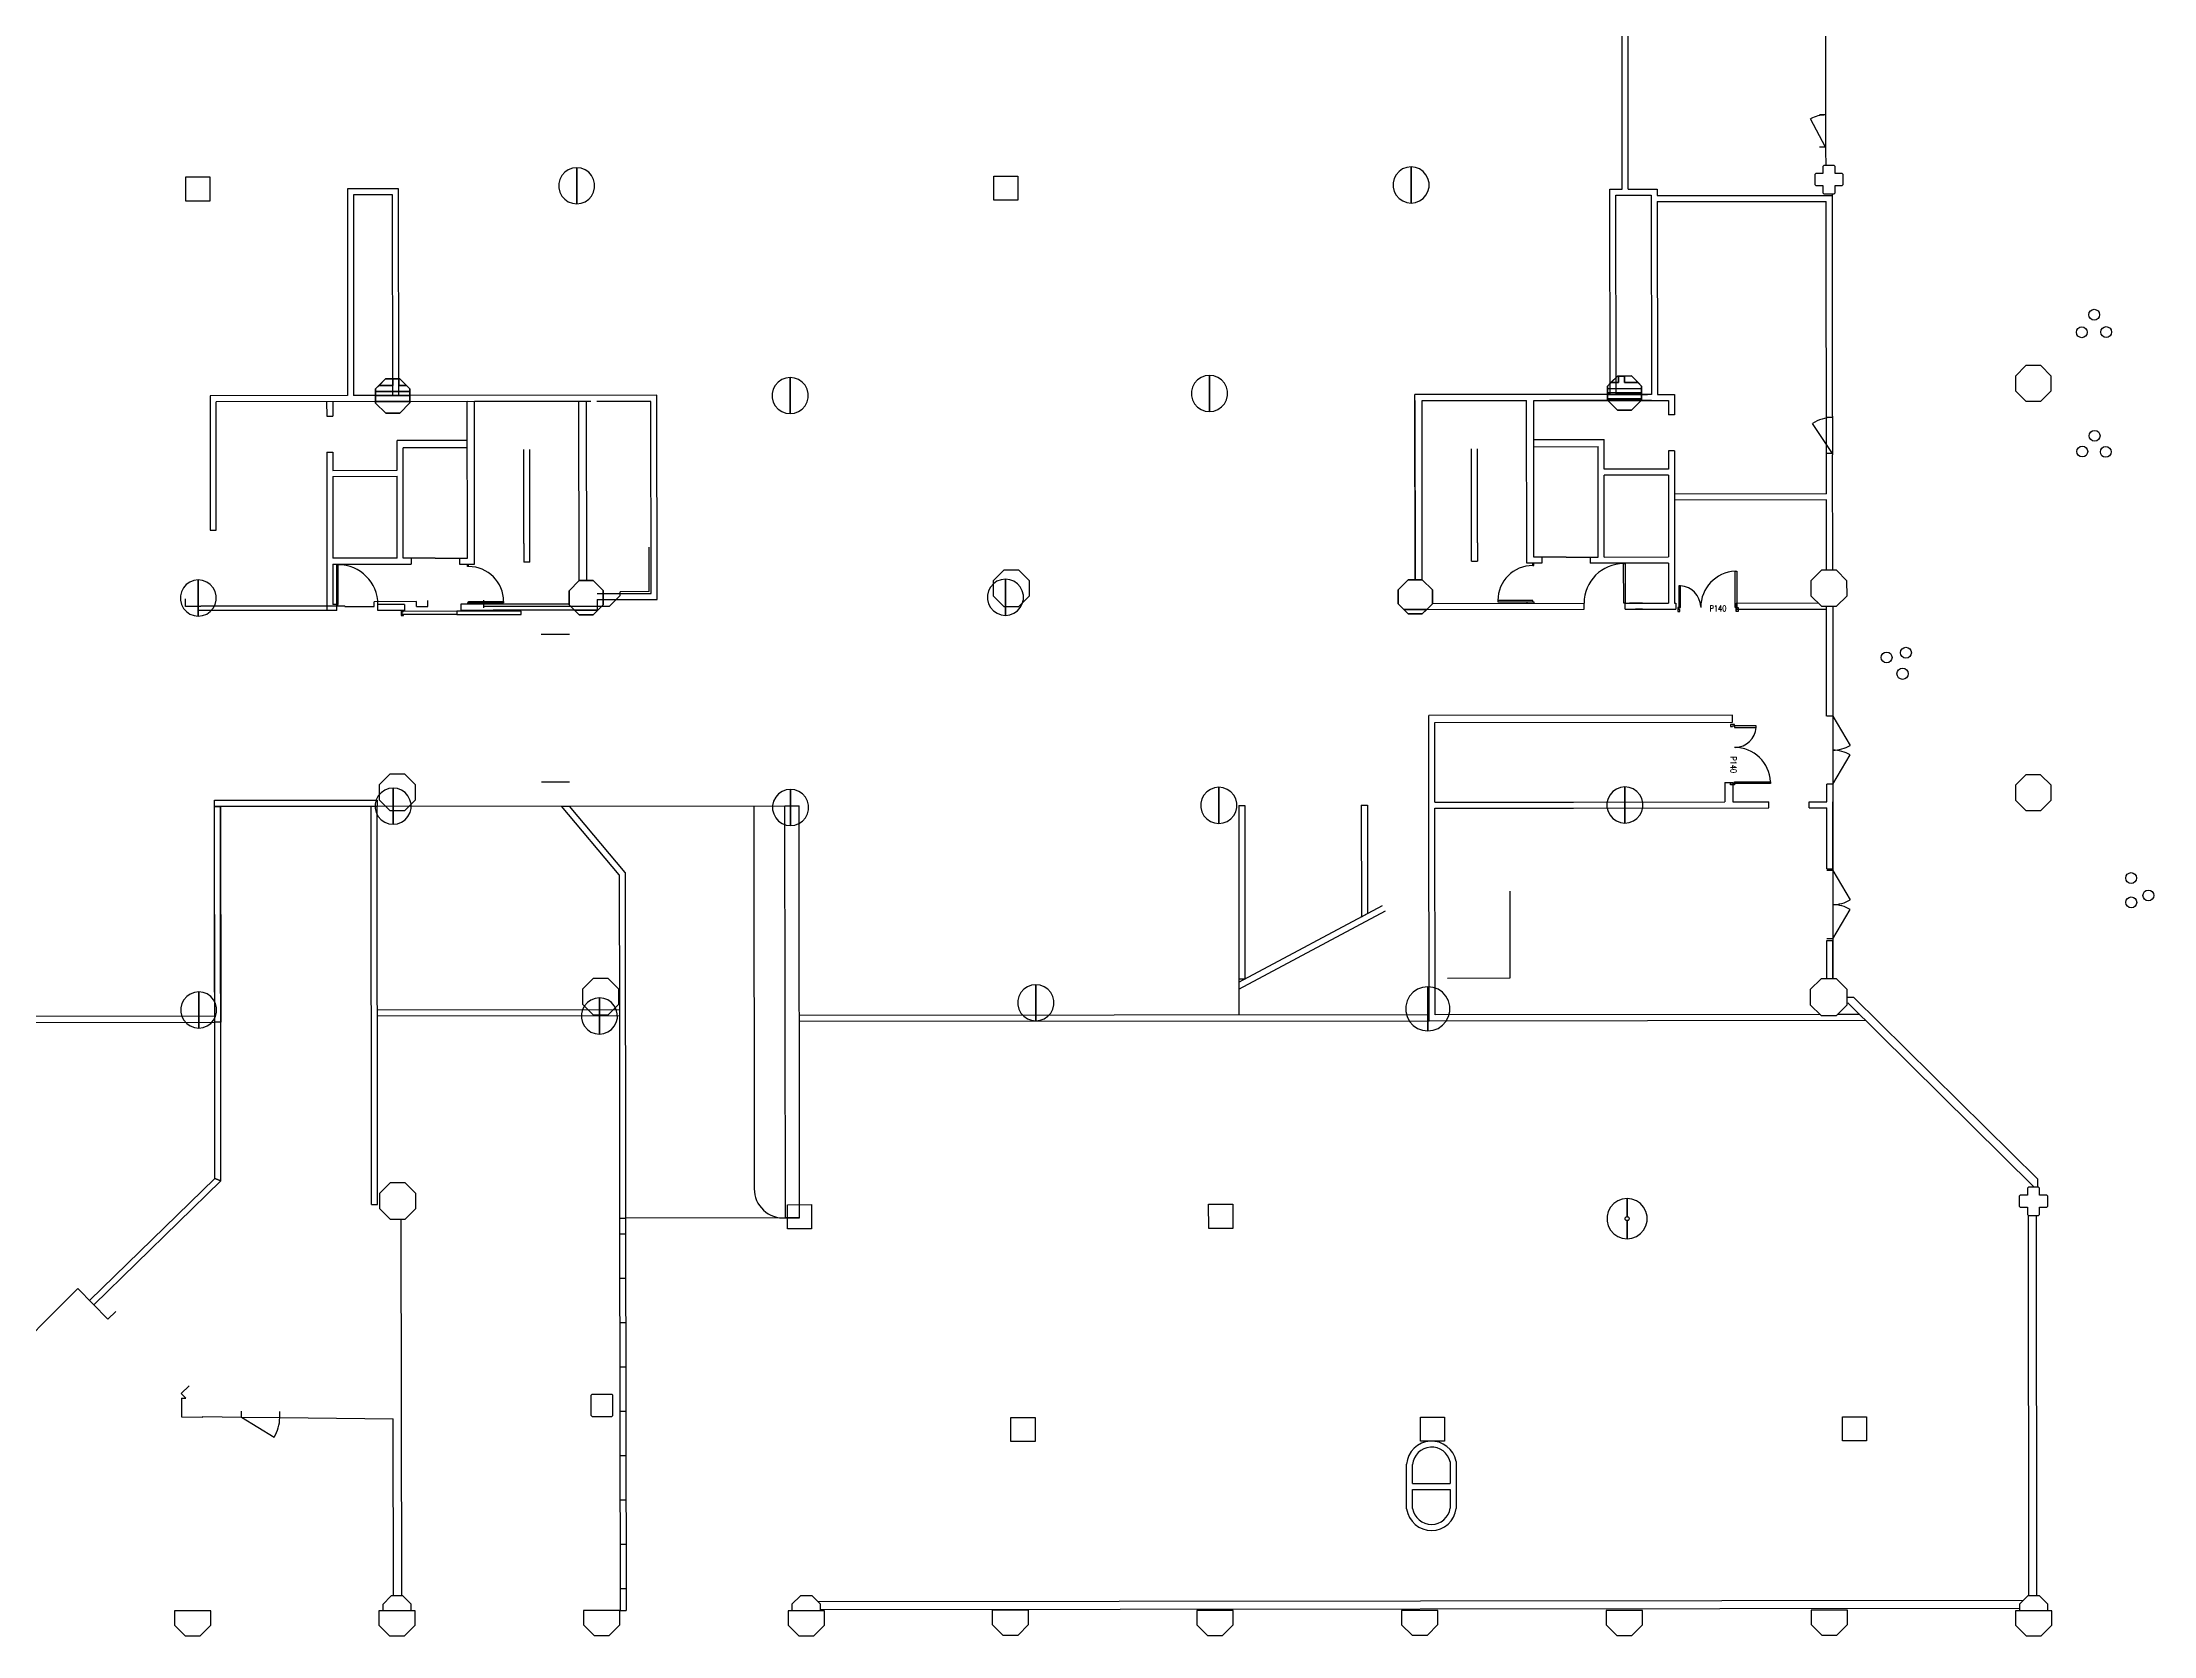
# Model space of a CAD drawing. Header units: metres. Extents: x -170671 to 7046476, y -35663801 to 566855.
# Drawn here: x 11136 to 16393, y 8255 to 12224 of the extents above; entities that cross this region are included whole.
import ezdxf
from ezdxf.enums import TextEntityAlignment as Align

# ---------------------------------------------------------------- set-up
doc = ezdxf.new("R2010")
doc.units = ezdxf.units.M
doc.header["$LTSCALE"] = 100
for name, color, linetype in [('0-mur', 250, 'Continuous'), ('0-porte', 6, 'Continuous'), ('1-porte', 6, 'Continuous')]:
    doc.layers.add(name, color=color, linetype=linetype)
doc.styles.add('ATT', font='ROMANS', dxfattribs={"width": 0.8, "height": 15})

# ---------------------------------------------------------------- blocks, each defined once
blk = doc.blocks.new('P140c10d')
for p, q in [((-143, 63.9), (-147, 63.9)), ((-147, 63.9), (-147, 10)), ((-143, 10), (-143, 63.9)), ((-7, 99.9), (-3, 99.9)), ((-7, 10), (-7, 99.9)), ((-3, 99.9), (-3, 10)), ((-150, 10), (-150, 0)), ((-147, 10), (-150, 10)), ((-150, 0), (-145, 0)), ((-147, 10), (-143, 10)), ((-147, 5), (-147, 10)), ((-145, 5), (-147, 5)), ((-145, 0), (-145, 5)), ((-3, 10), (-7, 10)), ((-5, 0), (-5, 5)), ((-5, 5), (-3, 5)), ((0, 0), (-5, 0)), ((-3, 10), (0, 10)), ((-3, 5), (-3, 10)), ((0, 10), (0, 0))]:
    blk.add_line(p, q)
for centre, radius, start, end in [((-147, 10), 54.1, 2.0041, 85.7561), ((-3, 10), 90, 92.7294, 180)]:
    blk.add_arc(centre, radius, start, end)
at = {"style": 'ATT', "width": 0.8, "flags": 8}
blk.add_attdef('REF1', text='', height=15, dxfattribs=at).set_placement((-50, 0), align=Align.CENTER)

msp = doc.modelspace()

# ---------------------------------------------------------------- linework, layer by layer
at = {"layer": '0-mur', "color": 0}
for p, q in [((15575.45, 12303.731), (15575.698, 12049.891)), ((15575.784, 11955.453), (15575.828, 11917.171)), ((12023.356, 11858.889), (11896.057, 11858.763)), ((11896.057, 11858.763), (11896.551, 11343.763)), ((12008.363, 11843.895), (11911.066, 11843.786)), ((11911.066, 11843.786), (11911.55, 11343.771)), ((12008.847, 11343.88), (12008.363, 11843.895)), ((12023.851, 11343.888), (12023.356, 11858.889)), ((15084.377, 11858.124), (15156.566, 11858.199)), ((15156.566, 11858.199), (15156.587, 11841.921)), ((15156.587, 11841.921), (15592.053, 11842.337)), ((15156.598, 11826.936), (15577.066, 11827.345)), ((15156.598, 11826.936), (15157.06, 11346.883)), ((15577.773, 11099.078), (15577.066, 11827.345)), ((15593.136, 11292.849), (15592.605, 11846.182)), ((11896.551, 11343.763), (11554.101, 11343.448)), ((12258.423, 11329.135), (11569.11, 11328.47)), ((11844.464, 11328.732), (11844.504, 11292.939)), ((12194.462, 11329.06), (11859.463, 11328.739)), ((11859.463, 11328.739), (11859.492, 11292.994)), ((12008.847, 11343.88), (11911.55, 11343.771)), ((12666.42, 11344.531), (12023.851, 11343.888)), ((12194.836, 10939.064), (12194.462, 11329.06)), ((12258.423, 11329.135), (12212.466, 11329.07)), ((12212.851, 10924.089), (12212.466, 11329.07)), ((12472.471, 11329.305), (12258.423, 11329.135)), ((12501.972, 11329.37), (12273.428, 11329.144)), ((12472.89, 10883.102), (12472.471, 11329.305)), ((12490.459, 11329.361), (12490.894, 10883.112)), ((12651.442, 11329.49), (12516.97, 11329.377)), ((15039.182, 11346.797), (14553.252, 11346.313)), ((14553.692, 10885.078), (14553.252, 11346.313)), ((14553.263, 11331.328), (14553.698, 10885.078)), ((14571.267, 11331.338), (14785.299, 11331.553)), ((14571.696, 10885.087), (14571.267, 11331.338)), ((14785.299, 11331.553), (14831.266, 11331.571)), ((14831.657, 10926.59), (14831.266, 11331.571)), ((14849.26, 11331.628), (15184.26, 11331.95)), ((14849.634, 10941.632), (14849.26, 11331.628)), ((15039.193, 11331.812), (14888.256, 11331.648)), ((15034.854, 11346.78), (15132.15, 11346.889)), ((15142.073, 11331.891), (15039.193, 11331.812)), ((15142.062, 11346.876), (15054.18, 11346.805)), ((15157.06, 11346.883), (15199.247, 11346.929)), ((15184.26, 11331.95), (15184.299, 11296.157)), ((15199.247, 11346.929), (15199.303, 11296.166)), ((11844.504, 11292.939), (11859.492, 11292.994)), ((15199.303, 11296.166), (15184.299, 11296.157)), ((11844.579, 11202.98), (11859.583, 11202.989)), ((11844.579, 11202.98), (11844.967, 10808.704)), ((11859.583, 11202.989), (11859.629, 11157.687)), ((12194.56, 11232.035), (12019.557, 11231.895)), ((12019.625, 11157.868), (12019.557, 11231.895)), ((12194.576, 11214.064), (12034.581, 11213.883)), ((12034.846, 10938.884), (12034.581, 11213.883)), ((12335.307, 10975.18), (12335.076, 11209.206)), ((12350.354, 10929.189), (12350.08, 11209.215)), ((14694.151, 10931.448), (14693.877, 11211.473)), ((14709.107, 10977.455), (14708.876, 11211.481)), ((14849.359, 11234.603), (15024.353, 11234.792)), ((14849.369, 11216.63), (15009.374, 11216.763)), ((15009.639, 10941.765), (15009.374, 11216.763)), ((15024.431, 11160.717), (15024.353, 11234.792)), ((15199.379, 11206.206), (15184.39, 11206.151)), ((15184.39, 11206.151), (15184.426, 11160.897)), ((15199.379, 11206.206), (15199.75, 10826.973)), ((15593.507, 10909.226), (15593.232, 11196.023)), ((11859.629, 11157.687), (12019.625, 11157.868)), ((15184.426, 11160.897), (15024.431, 11160.717)), ((15184.437, 11145.912), (15024.442, 11145.731)), ((15024.638, 10941.772), (15024.442, 11145.731)), ((15184.437, 11145.912), (15184.6, 10983.921)), ((11859.64, 11142.702), (12019.646, 11142.835)), ((11859.64, 11142.702), (11859.803, 10980.711)), ((12019.842, 10938.876), (12019.646, 11142.835)), ((15577.773, 11099.078), (15199.492, 11098.728)), ((15577.784, 11084.093), (15199.503, 11083.743)), ((15577.948, 10909.215), (15577.784, 11084.093)), ((11859.803, 10980.711), (11859.837, 10938.743)), ((12019.842, 10938.876), (11859.837, 10938.743)), ((12114.838, 10938.974), (12034.846, 10938.884)), ((12054.838, 10938.943), (12054.859, 10923.91)), ((12114.838, 10938.974), (12194.836, 10939.064)), ((12174.834, 10939.053), (12174.854, 10924.02)), ((12335.307, 10975.18), (12335.349, 10929.18)), ((12647.626, 10855.654), (12647.527, 10966.272)), ((14709.107, 10977.455), (14709.155, 10931.456)), ((14929.642, 10941.675), (14849.634, 10941.632)), ((14869.636, 10941.643), (14869.657, 10926.61)), ((14929.642, 10941.675), (15009.639, 10941.765)), ((14989.638, 10941.754), (14989.649, 10926.769)), ((15024.638, 10941.772), (15184.633, 10941.953)), ((15184.6, 10983.921), (15184.633, 10941.953)), ((11859.857, 10923.71), (12054.859, 10923.91)), ((11859.857, 10923.71), (11859.951, 10823.746)), ((12174.854, 10924.02), (12212.851, 10924.089)), ((12350.354, 10929.189), (12335.349, 10929.18)), ((14694.151, 10931.448), (14709.155, 10931.456)), ((14869.657, 10926.61), (14831.657, 10926.59)), ((15184.654, 10926.92), (14989.649, 10926.769)), ((15184.654, 10926.92), (15184.748, 10826.956)), ((11493.396, 10818.966), (11493.375, 10837.683)), ((11963.028, 10818.785), (11963.009, 10830.632)), ((12068.274, 10818.888), (12068.255, 10830.735)), ((12095.996, 10818.947), (12095.985, 10833.932)), ((12236.062, 10815.048), (12236.048, 10834.066)), ((12575.139, 10846.159), (12548.276, 10819.384)), ((12647.626, 10855.654), (12575.133, 10855.568)), ((12575.139, 10846.159), (12575.133, 10855.568)), ((11530.976, 10819.001), (11493.396, 10818.966)), ((11869.963, 10808.766), (11525.008, 10808.399)), ((11530.973, 10820.046), (11889.354, 10820.406)), ((11530.973, 10820.046), (11530.976, 10819.001)), ((11869.952, 10823.751), (11859.951, 10823.746)), ((11869.963, 10808.766), (11869.952, 10823.751)), ((11889.356, 10818.713), (11889.354, 10820.406)), ((11889.356, 10818.713), (11963.028, 10818.785)), ((12038.086, 10823.914), (11972.18, 10823.849)), ((11972.191, 10808.864), (11972.18, 10823.849)), ((12038.097, 10808.929), (11972.191, 10808.864)), ((12168.757, 10806.688), (12035.773, 10806.573)), ((12168.77, 10798.674), (12035.78, 10798.558)), ((12038.086, 10823.914), (12038.097, 10808.929)), ((12068.274, 10818.888), (12095.996, 10818.947)), ((12447.954, 10824.297), (12178.089, 10824.036)), ((12178.089, 10824.036), (12178.1, 10809.051)), ((12262.852, 10809.145), (12178.1, 10809.051)), ((12236.059, 10819.081), (12548.276, 10819.384)), ((14583, 10811.362), (14974.33, 10811.728)), ((14596.755, 10826.357), (14974.319, 10826.713)), ((14974.33, 10811.728), (14974.319, 10826.713)), ((15076.472, 10826.846), (15184.748, 10826.956)), ((15076.493, 10811.813), (15076.472, 10826.846)), ((15076.493, 10811.813), (15199.767, 10811.931)), ((15087.271, 10826.851), (15184.748, 10826.956)), ((15087.287, 10811.873), (15202.753, 10811.998)), ((15120.27, 10826.878), (15087.289, 10826.815)), ((15120.281, 10811.893), (15102.305, 10811.838)), ((15199.75, 10826.973), (15202.736, 10826.976)), ((15202.736, 10826.976), (15202.753, 10811.998)), ((15352.75, 10827.138), (15557.128, 10827.359)), ((15352.767, 10812.163), (15352.75, 10827.141)), ((15352.767, 10812.16), (15578.024, 10812.404)), ((15578.288, 10545.819), (15578.032, 10819.208)), ((15593.289, 10819.208), (15593.413, 10545.824)), ((15344.169, 10548.13), (14588.002, 10547.324)), ((14588.235, 10331.316), (14588.002, 10547.324)), ((14603.02, 10529.524), (15344.177, 10530.332)), ((14603.234, 10331.331), (14603.02, 10529.524)), ((15344.177, 10530.325), (15344.169, 10548.13)), ((15593.431, 10545.828), (15578.426, 10545.819)), ((12378.89, 10381.697), (12448.887, 10381.783)), ((15324.433, 10380.299), (15344.41, 10380.308)), ((15324.433, 10380.299), (15324.479, 10332.03)), ((15344.41, 10380.325), (15344.455, 10332.052)), ((15593.555, 10375.862), (15578.455, 10375.846)), ((15578.502, 10332.27), (15578.455, 10375.855)), ((15578.502, 10332.27), (15578.455, 10375.846)), ((15593.483, 10375.848), (15593.577, 10161.114)), ((11565.463, 10320.946), (11955.464, 10321.296)), ((11566.355, 9394.544), (11565.463, 10320.946)), ((11581.358, 9388.228), (11580.461, 10320.953)), ((11955.464, 10321.296), (11970.468, 10321.305)), ((11956.417, 9329.379), (11955.464, 10321.296)), ((11970.468, 10321.305), (12985.319, 10322.294)), ((11971.415, 9329.387), (11970.468, 10321.305)), ((12429.377, 10321.771), (12448.941, 10321.794)), ((12572.898, 10150.763), (12429.377, 10321.771)), ((12587.887, 10156.246), (12448.941, 10321.794)), ((12985.319, 10322.294), (13020.319, 10322.312)), ((12986.307, 9295.978), (12985.319, 10322.294)), ((13021.308, 9295.996), (13020.319, 10322.312)), ((14114.943, 10323.397), (14129.942, 10323.404)), ((14114.943, 10323.397), (14115.366, 9890.888)), ((14129.942, 10323.404), (14130.365, 9890.895)), ((14419.949, 10323.654), (14434.938, 10323.709)), ((14419.949, 10323.654), (14420.214, 10045.668)), ((14434.938, 10323.709), (14435.199, 10053.689)), ((14588.758, 9786.347), (14588.235, 10331.316)), ((14603.234, 10331.332), (14848.14, 10331.58)), ((14603.25, 10316.339), (14848.157, 10316.596)), ((14603.736, 9801.387), (14603.25, 10316.339)), ((14848.14, 10331.58), (14948.136, 10331.688)), ((14848.157, 10316.596), (14948.151, 10316.696)), ((14948.14, 10331.681), (15324.479, 10332.053)), ((14948.151, 10316.696), (15434.382, 10317.159)), ((15344.455, 10332.072), (15434.365, 10332.163)), ((15434.382, 10317.148), (15434.365, 10332.163)), ((15534.365, 10332.233), (15578.502, 10332.27)), ((15534.376, 10317.248), (15534.365, 10332.233)), ((15534.376, 10317.254), (15578.518, 10317.292)), ((15578.845, 10165.541), (15578.518, 10317.292)), ((15593.843, 10165.549), (15593.505, 10332.284)), ((15578.845, 10165.541), (15593.843, 10165.549)), ((14790.815, 9893.565), (14790.6, 10109.868)), ((14115.37, 9882.922), (14472.954, 10073.826)), ((14115.39, 9865.897), (14480.02, 10060.598)), ((14420.214, 10045.668), (14435.199, 10053.689)), ((15578.91, 9986.801), (15593.908, 9986.808)), ((15578.956, 9891.657), (15578.91, 9986.801)), ((15593.657, 9991.09), (15593.7, 9891.664)), ((15593.961, 9891.666), (15593.908, 9986.808)), ((14130.365, 9890.895), (14115.366, 9890.888)), ((14115.366, 9890.888), (14115.451, 9800.881)), ((14634.533, 9893.428), (14790.815, 9893.565)), ((15629.509, 9845.736), (15645.408, 9845.724)), ((15631.341, 9831.512), (16095.163, 9372.931)), ((15645.408, 9845.724), (16103.679, 9392.656)), ((11565.971, 9798.43), (10995.09, 9797.912)), ((10995.11, 9782.879), (11565.982, 9783.445)), ((11565.982, 9783.445), (11565.971, 9798.43)), ((12573.216, 9813.884), (11970.959, 9813.275)), ((12573.227, 9798.899), (11970.97, 9798.289)), ((14588.737, 9801.38), (13020.824, 9799.845)), ((14588.758, 9786.347), (13020.835, 9784.86)), ((15675.964, 9787.394), (14588.758, 9786.347)), ((15562.017, 9802.284), (14603.736, 9801.387)), ((15660.801, 9802.391), (15605.193, 9802.341)), ((11254.167, 9090.565), (11566.355, 9394.544)), ((11581.358, 9388.228), (11265.269, 9079.288)), ((11566.355, 9394.544), (11581.358, 9388.228)), ((11581.358, 9388.228), (11566.355, 9394.544)), ((16103.706, 9372.944), (16103.679, 9392.656)), ((11956.417, 9329.379), (11971.415, 9329.387)), ((12031.202, 8354.596), (12030.302, 9292.598)), ((12573.722, 9295.55), (12588.717, 9295.607)), ((12573.753, 9256.718), (12588.757, 9256.727)), ((12986.307, 9295.978), (12588.717, 9295.607)), ((13021.308, 9295.996), (12986.307, 9295.978)), ((12986.307, 9295.978), (13021.308, 9295.996)), ((16079.787, 9301.944), (16080.7, 8354.583)), ((16099.788, 9301.955), (16100.692, 8354.642)), ((12573.861, 9146.301), (12588.86, 9146.309)), ((10772.52, 8667.105), (11224.965, 9120.235)), ((11224.965, 9120.235), (11299.9, 9044.129)), ((11319.409, 9063.31), (11299.9, 9044.129)), ((12573.97, 9035.884), (12588.968, 9035.891)), ((12574.078, 8925.467), (12589.077, 8925.474)), ((11482.421, 8858.751), (11501.927, 8877.982)), ((11482.421, 8858.751), (11493.587, 8847.437)), ((11483.319, 8847.428), (11483.226, 8800.705)), ((11483.319, 8847.428), (11493.587, 8847.437)), ((12502.503, 8854.461), (12504.99, 8856.999)), ((12502.542, 8803.582), (12502.503, 8854.461)), ((12504.99, 8856.999), (12554.586, 8857.044)), ((12554.586, 8857.044), (12557.087, 8854.556)), ((12557.136, 8803.629), (12557.087, 8854.556)), ((11483.226, 8800.705), (11535.999, 8799.741)), ((11535.999, 8799.741), (11536.022, 8801.09)), ((11536.022, 8801.09), (11632.623, 8799.915)), ((11727.742, 8798.742), (12010.339, 8795.272)), ((12010.771, 8354.549), (12010.339, 8795.272)), ((12505.043, 8801.094), (12502.542, 8803.582)), ((12505.043, 8801.094), (12554.639, 8801.138)), ((12557.136, 8803.629), (12554.639, 8801.138)), ((12574.181, 8815.049), (12589.186, 8815.057)), ((12574.28, 8704.679), (12589.285, 8704.688)), ((14532.738, 8571.188), (14532.638, 8682.653)), ((14547.683, 8634.421), (14547.635, 8682.013)), ((14641.237, 8688.156), (14641.288, 8634.54)), ((14656.235, 8689.756), (14656.344, 8572.418)), ((14547.683, 8634.421), (14641.288, 8634.54)), ((12574.389, 8594.262), (12589.393, 8594.271)), ((14547.694, 8619.436), (14641.308, 8619.507)), ((14547.731, 8572.34), (14547.694, 8619.436)), ((14641.308, 8619.507), (14641.349, 8573.358)), ((12574.498, 8483.845), (12589.496, 8483.853)), ((12574.606, 8373.428), (12589.605, 8373.435)), ((12574.372, 8318.311), (12589.655, 8318.326)), ((16067.351, 8343.105), (13067.456, 8340.191)), ((16058.038, 8323.071), (13073.897, 8320.216))]:
    msp.add_line(p, q, dxfattribs=at)
for points in [[(15069.372, 11858.116), (15067.361, 13944.649)], [(15084.377, 11858.124), (15082.348, 13959.642)], [(11554.101, 11343.448), (11554.42, 11008.71), (11569.424, 11008.718), (11569.11, 11328.47)], [(12517.436, 10850.869), (12651.898, 10851.03), (12651.442, 11329.49)], [(12517.452, 10835.885), (12666.913, 10836.053), (12666.42, 11344.531)], [(12448.538, 10749.278), (12378.531, 10749.241)], [(12572.898, 10150.763), (12573.227, 9798.899)], [(12587.887, 10156.246), (12588.717, 9295.607)], [(12573.227, 9798.899), (12573.722, 9295.55)], [(12573.722, 9295.55), (12574.656, 8318.318)], [(12588.717, 9295.607), (12589.655, 8318.326)], [(12055.16, 8317.554), (12055.144, 8333.783), (12034.295, 8354.566), (12004.826, 8354.557), (11984.019, 8333.672), (11984.032, 8317.492)], [(13073.901, 8317.578), (13073.885, 8333.807), (13053.036, 8354.589), (13023.567, 8354.58), (13002.76, 8333.696), (13002.767, 8317.515)], [(16129.174, 8317.608), (16129.151, 8333.835), (16108.308, 8354.619), (16078.839, 8354.61), (16058.023, 8333.773), (16058.04, 8317.545)]]:
    msp.add_lwpolyline(points, dxfattribs=at)
at = {"layer": '0-mur', "color": 0, "extrusion": (0, 0, -1)}
for points in [[(-11494.028, 11828.377), (-11493.969, 11888.365), (-11553.965, 11888.445), (-11554.024, 11828.457), (-11494.028, 11828.377)], [(-11494.028, 11828.377), (-11493.969, 11888.365), (-11553.965, 11888.445), (-11554.024, 11828.457), (-11494.028, 11828.377)], [(-13504.908, 11830.332), (-13504.848, 11890.32), (-13564.854, 11890.352), (-13564.907, 11830.363), (-13504.908, 11830.332)], [(-13504.908, 11830.332), (-13504.848, 11890.32), (-13564.854, 11890.352), (-13564.907, 11830.363), (-13504.908, 11830.332)], [(-12051.328, 11360.479), (-12051.364, 11325.482), (-12026.392, 11300.429), (-11991.392, 11300.411), (-11966.363, 11325.388), (-11966.333, 11360.386), (-11991.315, 11385.391), (-12026.306, 11385.457), (-12051.328, 11360.479)], [(-15117.652, 11367.694), (-15117.688, 11332.698), (-15092.715, 11307.645), (-15057.709, 11307.626), (-15032.686, 11332.604), (-15032.656, 11367.602), (-15057.632, 11392.606), (-15092.629, 11392.673), (-15117.652, 11367.694)], [(-15032.656, 11367.602), (-15041.1, 11376.06), (-15060.148, 11376.079), (-15060.134, 11392.607), (-15075.132, 11392.615), (-15075.146, 11376.086), (-15109.199, 11376.114), (-15117.652, 11367.694), (-15117.663, 11361.124), (-15032.661, 11361.03)], [(-15032.661, 11361.03), (-15117.663, 11361.124), (-15117.675, 11351.118), (-15032.674, 11351.025)], [(-15057.632, 11392.606), (-15060.134, 11392.607), (-15060.148, 11376.079), (-15041.1, 11376.06)], [(-15075.132, 11392.615), (-15092.629, 11392.673), (-15109.199, 11376.114), (-15075.146, 11376.086)], [(-15032.674, 11351.025), (-15117.675, 11351.118), (-15117.686, 11336.133), (-15032.685, 11336.04)], [(-15032.686, 11332.604), (-15032.685, 11336.04), (-15117.686, 11336.133), (-15117.688, 11332.698), (-15092.715, 11307.645), (-15057.709, 11307.626)], [(-12532.919, 10858.143), (-12532.949, 10823.145), (-12507.973, 10798.141), (-12472.976, 10798.074), (-12447.953, 10823.053), (-12447.923, 10858.05), (-12472.89, 10883.102), (-12507.896, 10883.121), (-12532.919, 10858.143)], [(-14511.714, 10860.064), (-14536.695, 10885.069), (-14571.696, 10885.087), (-14596.724, 10860.11), (-14596.754, 10825.112), (-14583, 10811.362), (-14527.261, 10811.285), (-14525.53, 10811.288), (-14511.75, 10825.068)], [(-14525.53, 10811.288), (-14527.261, 10811.285), (-14583, 10811.362), (-14571.773, 10800.107), (-14536.772, 10800.089)], [(-11565.463, 10320.946), (-11565.452, 10335.931), (-11970.448, 10336.338), (-11970.468, 10321.305), (-11565.463, 10320.946)], [(-11565.982, 9783.445), (-11565.463, 10320.946), (-11580.461, 10320.953), (-11580.986, 9783.453), (-11565.982, 9783.445)], [(-12991.331, 9268.948), (-12991.278, 9328.937), (-13051.274, 9329.017), (-13051.337, 9268.98), (-12991.331, 9268.948)], [(-12991.331, 9268.948), (-12991.278, 9328.937), (-13051.274, 9329.017), (-13051.337, 9268.98), (-12991.331, 9268.948)], [(-14039.992, 9269.967), (-14039.938, 9329.956), (-14099.944, 9329.988), (-14099.997, 9269.999), (-14039.992, 9269.967)], [(-14039.992, 9269.967), (-14039.938, 9329.956), (-14099.944, 9329.988), (-14099.997, 9269.999), (-14039.992, 9269.967)], [(-13547.873, 8738.957), (-13547.819, 8798.946), (-13607.815, 8799.025), (-13607.878, 8738.989), (-13547.873, 8738.957)], [(-13547.873, 8738.957), (-13547.819, 8798.946), (-13607.815, 8799.025), (-13607.878, 8738.989), (-13547.873, 8738.957)], [(-14567.259, 8739.956), (-14567.206, 8799.944), (-14627.205, 8799.975), (-14627.265, 8739.988), (-14567.259, 8739.956)], [(-14567.259, 8739.956), (-14567.206, 8799.944), (-14627.205, 8799.975), (-14627.265, 8739.988), (-14567.259, 8739.956)], [(-15617.525, 8740.946), (-15617.471, 8800.935), (-15677.467, 8801.015), (-15677.53, 8740.978), (-15617.525, 8740.946)], [(-15617.525, 8740.946), (-15617.471, 8800.935), (-15677.467, 8801.015), (-15677.53, 8740.978), (-15617.525, 8740.946)]]:
    msp.add_lwpolyline(points, close=True, dxfattribs=at)
at = {"layer": '0-mur', "color": 0}
for points in [[(12466.815, 11911.39), (12456.046, 11910.086), (12445.907, 11906.219), (12436.987, 11900.056), (12429.802, 11891.899), (12424.771, 11882.281), (12422.186, 11871.756), (12422.199, 11860.904), (12424.8, 11850.37), (12429.854, 11840.773), (12437.058, 11832.652), (12445.988, 11826.518), (12456.137, 11822.669), (12466.906, 11821.384), (12466.857, 11866.386)], [(12466.906, 11821.384), (12477.674, 11822.688), (12487.813, 11826.554), (12496.733, 11832.717), (12503.918, 11840.874), (12508.949, 11850.493), (12511.535, 11861.017), (12511.521, 11871.869), (12508.914, 11882.402), (12503.867, 11892), (12496.671, 11900.074), (12487.732, 11906.255), (12477.584, 11910.104), (12466.815, 11911.39), (12466.857, 11866.386)], [(14543.741, 11913.388), (14532.972, 11912.084), (14522.834, 11908.217), (14513.913, 11902.054), (14506.734, 11893.899), (14501.703, 11884.28), (14499.112, 11873.754), (14499.125, 11862.902), (14501.733, 11852.369), (14506.78, 11842.771), (14513.984, 11834.65), (14522.915, 11828.516), (14533.063, 11824.667), (14543.832, 11823.382), (14543.789, 11868.385)], [(14543.832, 11823.382), (14554.6, 11824.685), (14564.739, 11828.552), (14573.666, 11834.716), (14580.844, 11842.872), (14585.876, 11852.491), (14588.461, 11863.015), (14588.453, 11873.868), (14585.846, 11884.401), (14580.793, 11893.998), (14573.598, 11902.072), (14564.664, 11908.254), (14554.51, 11912.102), (14543.741, 11913.388), (14543.789, 11868.385)], [(15599.102, 11866.699), (15617.106, 11866.709), (15619.602, 11869.199), (15619.569, 11894.238), (15617.074, 11896.727), (15599.07, 11896.717), (15599.06, 11914.69), (15596.559, 11917.178), (15571.554, 11917.164), (15569.057, 11914.674), (15569.077, 11896.653), (15551.073, 11896.643), (15548.576, 11894.153), (15548.6, 11869.162), (15551.101, 11866.674), (15569.099, 11866.683), (15569.118, 11848.662), (15571.619, 11846.174), (15596.625, 11846.188), (15599.121, 11848.678), (15599.102, 11866.699)], [(16137.089, 11355.658), (16137.056, 11392.448), (16111.004, 11418.465), (16074.201, 11418.436), (16048.203, 11392.382), (16048.236, 11355.592), (16074.288, 11329.574), (16111.091, 11329.604), (16137.089, 11355.658)], [(12026.306, 11385.457), (11991.315, 11385.391), (11966.333, 11360.386), (11966.363, 11325.388), (11991.392, 11300.411), (12026.392, 11300.429), (12051.364, 11325.482), (12051.328, 11360.479), (12026.306, 11385.457)], [(12051.328, 11360.479), (12042.875, 11368.899), (12023.828, 11368.879), (12023.804, 11385.455), (12008.806, 11385.448), (12008.823, 11368.871), (11974.777, 11368.844), (11966.333, 11360.386), (11966.344, 11353.816), (12051.34, 11353.908)], [(12051.34, 11353.908), (11966.344, 11353.816), (11966.341, 11343.857), (12051.352, 11343.903)], [(12008.806, 11385.448), (11991.315, 11385.391), (11974.777, 11368.844), (12008.823, 11368.871)], [(12026.306, 11385.457), (12023.804, 11385.455), (12023.828, 11368.879), (12042.875, 11368.899)], [(12998.206, 11388.874), (12987.437, 11387.57), (12977.298, 11383.703), (12968.378, 11377.54), (12961.193, 11369.384), (12956.152, 11359.813), (12953.577, 11349.241), (12953.59, 11338.389), (12956.182, 11327.902), (12961.245, 11318.258), (12968.44, 11310.184), (12977.379, 11304.002), (12987.528, 11300.153), (12998.297, 11298.868), (12998.248, 11343.87)], [(12998.297, 11298.868), (13009.056, 11300.22), (13019.204, 11304.039), (13028.124, 11310.202), (13035.309, 11318.358), (13040.334, 11327.976), (13042.926, 11338.501), (13042.912, 11349.353), (13040.305, 11359.886), (13035.258, 11369.484), (13028.053, 11377.606), (13019.123, 11383.74), (13008.975, 11387.589), (12998.206, 11388.874), (12998.248, 11343.87)], [(14042.037, 11394.156), (14031.278, 11392.805), (14021.13, 11388.986), (14012.219, 11382.775), (14005.031, 11374.667), (13999.999, 11365.049), (13997.408, 11354.523), (13997.422, 11343.671), (14000.029, 11333.138), (14005.076, 11323.54), (14012.281, 11315.419), (14021.211, 11309.285), (14031.359, 11305.436), (14042.128, 11304.151), (14042.086, 11349.154)], [(14042.128, 11304.151), (14052.897, 11305.454), (14063.035, 11309.321), (14071.962, 11315.485), (14079.15, 11323.593), (14084.182, 11333.212), (14086.767, 11343.736), (14086.759, 11354.589), (14084.152, 11365.122), (14079.099, 11374.719), (14071.9, 11382.842), (14062.96, 11389.023), (14052.816, 11392.823), (14042.037, 11394.156), (14042.086, 11349.154)], [(15032.656, 11367.602), (15032.686, 11332.604), (15057.709, 11307.626), (15092.715, 11307.645), (15117.688, 11332.698), (15117.652, 11367.694), (15092.629, 11392.673), (15057.632, 11392.606), (15032.656, 11367.602)], [(12051.352, 11343.903), (11966.341, 11343.857), (11966.368, 11328.825), (12051.363, 11328.917)], [(12051.364, 11325.482), (12051.363, 11328.917), (11966.368, 11328.825), (11966.363, 11325.388), (11991.392, 11300.411), (12026.392, 11300.429)], [(11524.929, 10884.664), (11514.17, 10883.313), (11504.022, 10879.494), (11495.11, 10873.283), (11487.916, 10865.174), (11482.891, 10855.557), (11480.3, 10845.031), (11480.313, 10834.179), (11482.921, 10823.646), (11487.968, 10814.048), (11495.172, 10805.927), (11504.102, 10799.793), (11514.251, 10795.944), (11525.02, 10794.658), (11524.977, 10839.662)], [(11525.02, 10794.658), (11535.788, 10795.962), (11545.927, 10799.829), (11554.848, 10805.992), (11562.042, 10814.101), (11567.073, 10823.719), (11569.649, 10834.292), (11569.645, 10845.096), (11567.043, 10855.63), (11561.99, 10865.227), (11554.786, 10873.348), (11545.846, 10879.53), (11535.707, 10883.331), (11524.929, 10884.664), (11524.977, 10839.662)], [(12507.896, 10883.121), (12472.89, 10883.102), (12447.923, 10858.05), (12447.953, 10823.053), (12472.976, 10798.074), (12507.973, 10798.141), (12532.949, 10823.145), (12532.919, 10858.143), (12507.896, 10883.121)], [(12532.919, 10858.143), (12507.896, 10883.121), (12472.89, 10883.102), (12447.923, 10858.05), (12447.953, 10823.053), (12461.724, 10809.321), (12517.479, 10809.351), (12519.204, 10809.347), (12532.949, 10823.145)], [(13533.928, 10886.592), (13523.159, 10885.288), (13513.02, 10881.421), (13504.1, 10875.258), (13496.915, 10867.102), (13491.884, 10857.483), (13489.299, 10846.959), (13489.312, 10836.107), (13491.913, 10825.572), (13496.967, 10815.976), (13504.171, 10807.854), (13513.101, 10801.72), (13523.25, 10797.871), (13534.019, 10796.586), (13533.97, 10841.589)], [(13593.978, 10882.5), (13567.468, 10908.974), (13530.018, 10908.915), (13503.554, 10882.419), (13503.585, 10844.982), (13530.095, 10818.508), (13567.562, 10818.52), (13594.01, 10845.063), (13593.978, 10882.5)], [(13534.019, 10796.586), (13544.787, 10797.89), (13554.926, 10801.757), (13563.846, 10807.92), (13571.031, 10816.076), (13576.066, 10825.646), (13578.648, 10836.219), (13578.634, 10847.071), (13576.036, 10857.557), (13570.979, 10867.203), (13563.784, 10875.276), (13554.845, 10881.458), (13544.697, 10885.307), (13533.928, 10886.592), (13533.97, 10841.589)], [(14511.714, 10860.064), (14511.75, 10825.068), (14536.772, 10800.089), (14571.773, 10800.107), (14596.754, 10825.112), (14596.724, 10860.11), (14571.696, 10885.087), (14536.695, 10885.069), (14511.714, 10860.064)], [(14536.695, 10885.069), (14511.714, 10860.064), (14511.75, 10825.068), (14536.772, 10800.089), (14571.773, 10800.107), (14596.754, 10825.112), (14596.724, 10860.11), (14571.696, 10885.087), (14536.695, 10885.069)], [(15628.91, 10882.884), (15602.518, 10909.232), (15565.229, 10909.205), (15538.899, 10882.786), (15538.932, 10845.499), (15565.314, 10819.198), (15602.603, 10819.225), (15628.943, 10845.597), (15628.91, 10882.884)], [(12035.773, 10806.573), (12035.766, 10808.912), (12030.115, 10808.879), (12030.127, 10796.383), (12035.778, 10796.416), (12035.78, 10798.558), (12032.471, 10798.544), (12032.464, 10806.559)], [(12168.77, 10798.674), (12328.766, 10798.855), (12328.752, 10806.868), (12168.757, 10806.688), (12168.77, 10798.674)], [(12519.204, 10809.347), (12517.479, 10809.351), (12461.724, 10809.321), (12472.976, 10798.074), (12507.973, 10798.141)], [(12009.79, 10366.351), (11999.021, 10365.047), (11988.883, 10361.181), (11979.956, 10355.016), (11972.778, 10346.861), (11967.737, 10337.29), (11965.161, 10326.718), (11965.169, 10315.865), (11967.766, 10305.379), (11972.829, 10295.735), (11980.018, 10287.66), (11988.958, 10281.478), (11999.112, 10277.631), (12009.875, 10276.344), (12009.833, 10321.348)], [(12065.43, 10374.872), (12038.92, 10401.346), (12001.47, 10401.287), (11975.006, 10374.791), (11975.047, 10337.306), (12001.553, 10310.881), (12039.013, 10310.892), (12065.478, 10337.388), (12065.43, 10374.872)], [(12009.875, 10276.344), (12020.65, 10277.649), (12030.788, 10281.516), (12039.709, 10287.679), (12046.887, 10295.834), (12051.919, 10305.453), (12054.51, 10315.979), (12054.497, 10326.831), (12051.889, 10337.364), (12046.842, 10346.962), (12039.637, 10355.083), (12030.707, 10361.217), (12020.559, 10365.066), (12009.79, 10366.351), (12009.833, 10321.348)], [(12999.194, 10363.056), (12988.419, 10361.751), (12978.281, 10357.884), (12969.36, 10351.721), (12962.182, 10343.566), (12957.15, 10333.947), (12954.559, 10323.421), (12954.572, 10312.569), (12957.18, 10302.036), (12962.227, 10292.438), (12969.432, 10284.317), (12978.362, 10278.183), (12988.51, 10274.334), (12999.279, 10273.049), (12999.237, 10318.052)], [(12999.279, 10273.049), (13010.048, 10274.353), (13020.186, 10278.219), (13029.113, 10284.384), (13036.291, 10292.539), (13041.332, 10302.11), (13043.908, 10312.682), (13043.901, 10323.535), (13041.293, 10334.068), (13036.24, 10343.665), (13029.051, 10351.74), (13020.111, 10357.922), (13009.957, 10361.769), (12999.194, 10363.056), (12999.237, 10318.052)], [(14065.32, 10368.309), (14054.551, 10367.005), (14044.413, 10363.138), (14035.486, 10356.974), (14028.298, 10348.867), (14023.266, 10339.248), (14020.681, 10328.723), (14020.689, 10317.87), (14023.296, 10307.337), (14028.349, 10297.74), (14035.554, 10289.619), (14044.478, 10283.484), (14054.632, 10279.636), (14065.401, 10278.351), (14065.353, 10323.353)], [(14065.401, 10278.351), (14076.17, 10279.655), (14086.308, 10283.522), (14095.229, 10289.685), (14102.417, 10297.792), (14107.449, 10307.411), (14110.04, 10317.936), (14110.026, 10328.788), (14107.419, 10339.321), (14102.372, 10348.919), (14095.167, 10357.041), (14086.237, 10363.175), (14076.089, 10367.024), (14065.32, 10368.309), (14065.353, 10323.353)], [(15076.121, 10369.286), (15065.347, 10367.981), (15055.214, 10364.116), (15046.288, 10357.952), (15039.1, 10349.844), (15034.068, 10340.225), (15031.477, 10329.7), (15031.49, 10318.848), (15034.098, 10308.315), (15039.145, 10298.717), (15046.35, 10290.595), (15055.28, 10284.462), (15065.428, 10280.612), (15076.197, 10279.327), (15076.164, 10324.283)], [(15076.197, 10279.327), (15086.971, 10280.632), (15097.104, 10284.498), (15106.031, 10290.662), (15113.219, 10298.769), (15118.25, 10308.388), (15120.841, 10318.914), (15120.828, 10329.766), (15118.221, 10340.299), (15113.173, 10349.897), (15105.969, 10358.018), (15097.039, 10364.152), (15086.89, 10368.001), (15076.121, 10369.286), (15076.164, 10324.283)], [(16137.011, 10336.648), (16136.968, 10373.485), (16110.926, 10399.455), (16074.123, 10399.425), (16048.125, 10373.371), (16048.158, 10336.581), (16074.209, 10310.564), (16111.012, 10310.593), (16137.011, 10336.648)], [(12571.919, 9865.508), (12545.403, 9891.981), (12507.953, 9891.922), (12481.489, 9865.426), (12481.536, 9827.942), (12508.036, 9801.516), (12545.496, 9801.527), (12571.951, 9828.071), (12571.919, 9865.508)], [(15629.529, 9826.719), (15629.496, 9864.754), (15602.555, 9891.639), (15564.489, 9891.607), (15537.601, 9864.678), (15537.628, 9826.642), (15564.579, 9799.708), (15602.635, 9799.789), (15629.529, 9826.719)], [(11525.927, 9858.798), (11515.152, 9857.493), (11505.02, 9853.628), (11496.093, 9847.464), (11488.905, 9839.356), (11483.873, 9829.737), (11481.282, 9819.212), (11481.296, 9808.36), (11483.903, 9797.827), (11488.95, 9788.229), (11496.155, 9780.107), (11505.085, 9773.974), (11515.233, 9770.125), (11526.002, 9768.839), (11525.96, 9813.843)], [(11526.002, 9768.839), (11536.777, 9770.144), (11546.909, 9774.01), (11555.836, 9780.174), (11563.024, 9788.282), (11568.056, 9797.9), (11570.647, 9808.426), (11570.633, 9819.278), (11568.026, 9829.811), (11562.979, 9839.409), (11555.774, 9847.53), (11546.844, 9853.664), (11536.696, 9857.513), (11525.927, 9858.798), (11525.96, 9813.843)], [(12523.285, 9843.847), (12512.52, 9842.494), (12502.378, 9838.676), (12493.46, 9832.464), (12486.272, 9824.357), (12481.241, 9814.738), (12478.65, 9804.212), (12478.663, 9793.36), (12481.271, 9782.827), (12486.318, 9773.229), (12493.522, 9765.108), (12502.453, 9758.974), (12512.601, 9755.125), (12523.37, 9753.84), (12523.327, 9798.843)], [(12523.37, 9753.84), (12534.144, 9755.145), (12544.277, 9759.01), (12553.204, 9765.175), (12560.392, 9773.282), (12565.423, 9782.901), (12568.014, 9793.426), (12568.001, 9804.278), (12565.393, 9814.812), (12560.346, 9824.409), (12553.142, 9832.531), (12544.202, 9838.713), (12534.063, 9842.514), (12523.285, 9843.847), (12523.327, 9798.843)], [(13609.712, 9876.755), (13598.937, 9875.45), (13588.799, 9871.583), (13579.878, 9865.42), (13572.69, 9857.313), (13567.658, 9847.694), (13565.067, 9837.168), (13565.081, 9826.316), (13567.688, 9815.783), (13572.735, 9806.185), (13579.94, 9798.064), (13588.87, 9791.93), (13599.018, 9788.081), (13609.787, 9786.796), (13609.745, 9831.799)], [(13609.787, 9786.796), (13620.556, 9788.1), (13630.694, 9791.966), (13639.621, 9798.131), (13646.809, 9806.238), (13651.841, 9815.857), (13654.426, 9826.381), (13654.418, 9837.234), (13651.811, 9847.768), (13646.758, 9857.364), (13639.559, 9865.487), (13630.629, 9871.621), (13620.475, 9875.469), (13609.712, 9876.755), (13609.745, 9831.799)], [(14585.292, 9871.745), (14572.127, 9870.162), (14559.731, 9865.446), (14548.829, 9857.892), (14540.048, 9847.972), (14533.889, 9836.236), (14530.735, 9823.358), (14530.75, 9810.066), (14533.934, 9797.208), (14540.101, 9785.494), (14548.914, 9775.552), (14559.834, 9768.024), (14572.236, 9763.33), (14585.393, 9761.775), (14585.338, 9816.784)], [(14585.393, 9761.775), (14598.558, 9763.358), (14610.948, 9768.073), (14621.85, 9775.627), (14630.637, 9785.547), (14636.78, 9797.33), (14639.94, 9810.21), (14639.935, 9823.454), (14636.751, 9836.311), (14630.569, 9848.073), (14621.771, 9857.967), (14610.851, 9865.496), (14598.449, 9870.19), (14585.292, 9871.745), (14585.338, 9816.784)], [(12066.358, 9356.561), (12039.841, 9383.033), (12002.391, 9382.974), (11975.927, 9356.478), (11975.958, 9319.041), (12002.475, 9292.568), (12039.935, 9292.58), (12066.389, 9319.123), (12066.358, 9356.561)], [(16108.253, 9322.466), (16126.251, 9322.475), (16128.753, 9324.967), (16128.72, 9350.005), (16126.219, 9352.494), (16108.215, 9352.484), (16108.205, 9370.456), (16105.704, 9372.945), (16080.705, 9372.932), (16078.202, 9370.441), (16078.228, 9352.421), (16060.224, 9352.411), (16057.721, 9349.919), (16057.745, 9324.929), (16060.246, 9322.44), (16078.25, 9322.45), (16078.269, 9304.43), (16080.77, 9301.942), (16105.77, 9301.954), (16108.272, 9304.446), (16108.253, 9322.466)], [(15081.456, 9344.237), (15069.499, 9342.745), (15058.232, 9338.454), (15048.317, 9331.595), (15040.333, 9322.581), (15034.741, 9311.905), (15031.863, 9300.226), (15031.882, 9288.131), (15034.773, 9276.459), (15040.385, 9265.779), (15048.383, 9256.77), (15058.311, 9249.94), (15069.589, 9245.669), (15081.554, 9244.224), (15081.511, 9289.228), (15080.31, 9289.386), (15079.186, 9289.809), (15078.197, 9290.458), (15077.394, 9291.393), (15076.839, 9292.427), (15076.546, 9293.614), (15076.544, 9294.808), (15076.827, 9296.01), (15077.388, 9297.068), (15078.184, 9297.974), (15079.172, 9298.669), (15080.301, 9299.094), (15081.499, 9299.233)], [(15081.456, 9344.237), (15069.499, 9342.745), (15058.232, 9338.454), (15048.317, 9331.595), (15040.333, 9322.581), (15034.741, 9311.905), (15031.863, 9300.226), (15031.882, 9288.131), (15034.773, 9276.459), (15040.385, 9265.779), (15048.383, 9256.77), (15058.311, 9249.94), (15069.589, 9245.669), (15081.554, 9244.224), (15081.511, 9289.228), (15080.31, 9289.386), (15079.186, 9289.809), (15078.197, 9290.458), (15077.394, 9291.393), (15076.839, 9292.427), (15076.546, 9293.614), (15076.544, 9294.808), (15076.827, 9296.01), (15077.388, 9297.068), (15078.184, 9297.974), (15079.172, 9298.669), (15080.301, 9299.094), (15081.499, 9299.233)], [(15081.554, 9244.224), (15093.521, 9245.667), (15104.788, 9249.959), (15114.703, 9256.818), (15122.677, 9265.879), (15128.27, 9276.556), (15131.147, 9288.234), (15131.138, 9300.282), (15128.237, 9312.002), (15122.625, 9322.682), (15114.627, 9331.69), (15104.699, 9338.521), (15093.421, 9342.792), (15081.456, 9344.237), (15081.499, 9299.233), (15082.701, 9299.075), (15083.825, 9298.652), (15084.823, 9297.955), (15085.616, 9297.068), (15086.181, 9295.986), (15086.464, 9294.847), (15086.476, 9293.605), (15086.183, 9292.451), (15085.623, 9291.393), (15084.826, 9290.487), (15083.833, 9289.791), (15082.71, 9289.367), (15081.511, 9289.228)], [(15081.554, 9244.224), (15093.521, 9245.667), (15104.788, 9249.959), (15114.703, 9256.818), (15122.677, 9265.879), (15128.27, 9276.556), (15131.147, 9288.234), (15131.138, 9300.282), (15128.237, 9312.002), (15122.625, 9322.682), (15114.627, 9331.69), (15104.699, 9338.521), (15093.421, 9342.792), (15081.456, 9344.237), (15081.499, 9299.233), (15082.701, 9299.075), (15083.825, 9298.652), (15084.823, 9297.955), (15085.616, 9297.068), (15086.181, 9295.986), (15086.464, 9294.847), (15086.476, 9293.605), (15086.183, 9292.451), (15085.623, 9291.393), (15084.826, 9290.487), (15083.833, 9289.791), (15082.71, 9289.367), (15081.511, 9289.228)], [(11556.357, 8317.736), (11465.932, 8317.654), (11465.967, 8282.01), (11492.477, 8255.536), (11529.927, 8255.596), (11556.391, 8282.091), (11556.357, 8317.736)], [(12064.894, 8317.556), (11974.475, 8317.476), (11974.504, 8281.831), (12001.02, 8255.358), (12038.471, 8255.417), (12064.929, 8281.912), (12064.894, 8317.556)], [(12574.372, 8318.311), (12483.947, 8318.23), (12483.981, 8282.586), (12510.491, 8256.112), (12547.951, 8256.123), (12574.406, 8282.667), (12574.372, 8318.311)], [(13083.635, 8317.58), (12993.21, 8317.498), (12993.245, 8281.854), (13019.761, 8255.382), (13057.206, 8255.44), (13083.67, 8281.935), (13083.635, 8317.58)], [(13591.839, 8318.977), (13501.414, 8318.895), (13501.449, 8283.251), (13527.949, 8256.825), (13565.41, 8256.837), (13591.874, 8283.332), (13591.839, 8318.977)], [(14101.135, 8318.301), (14010.71, 8318.22), (14010.745, 8282.576), (14037.246, 8256.15), (14074.706, 8256.161), (14101.164, 8282.656), (14101.135, 8318.301)], [(14610.733, 8318.732), (14520.314, 8318.652), (14520.343, 8283.006), (14546.859, 8256.534), (14584.31, 8256.593), (14610.768, 8283.088), (14610.733, 8318.732)], [(15119.747, 8318.1), (15029.328, 8318.02), (15029.357, 8282.374), (15055.873, 8255.902), (15093.333, 8255.913), (15119.781, 8282.456), (15119.747, 8318.1)], [(15630.008, 8319.011), (15539.583, 8318.93), (15539.618, 8283.286), (15566.128, 8256.812), (15603.579, 8256.871), (15630.043, 8283.367), (15630.008, 8319.011)], [(16138.908, 8317.61), (16048.483, 8317.528), (16048.518, 8281.884), (16075.028, 8255.41), (16112.478, 8255.47), (16138.942, 8281.965), (16138.908, 8317.61)]]:
    msp.add_lwpolyline(points, close=True, dxfattribs=at)
at = {"layer": '0-mur', "color": 0, "extrusion": (0, 0, -1)}
for points in [[(-15039.182, 11346.797), (-15038.682, 11858.112), (-15069.372, 11858.116)], [(-15054.18, 11346.805), (-15053.707, 11843.087), (-15141.579, 11843.207), (-15142.062, 11346.876)], [(-12517.452, 10835.885), (-12517.479, 10809.351), (-12258.932, 10809.109)]]:
    msp.add_lwpolyline(points, dxfattribs=at)
at = {"layer": '0-mur', "color": 0}
msp.add_lwpolyline([(12907.73, 10322.236), (12908.647, 9368.652, 0.4326584), (12986.307, 9295.978)], format="xyb", dxfattribs=at)
for centre, radius in [((16213.428, 11501.556), 13.5), ((16244.288, 11545.311), 13.5), ((16274.097, 11502.069), 13.5), ((16245.309, 11243.775), 13.5), ((16214.522, 11204.516), 13.5), ((16273.07, 11203.808), 13.5), ((15727.559, 10691.664), 13.5), ((15775.616, 10703.5), 13.5), ((15767.281, 10651.048), 13.922), ((16336.249, 10142.359), 13.5), ((16336.508, 10081.715), 13.5), ((16379.032, 10099.069), 13.5)]:
    msp.add_circle(centre, radius, dxfattribs=at)
for centre, radius, start, end in [((14594.929, 8677.564), 62.507, 11.243562, 175.298463), ((14594.929, 8677.564), 47.507, 12.895386, 174.598466), ((14594.461, 8579.978), 62.348, 188.115009, 353.017734), ((14594.461, 8579.978), 47.348, 189.306425, 351.977979)]:
    msp.add_arc(centre, radius, start, end, dxfattribs=at)
at = {"layer": '0-porte', "color": 0}
for p, q in [((15575.701, 12042.672), (15560.703, 12042.665)), ((15575.698, 12049.891), (15575.784, 11955.453)), ((15575.78, 11962.672), (15538.452, 12033.441)), ((15575.78, 11962.672), (15560.782, 11962.664)), ((15593.225, 11199.457), (15542.834, 11273.991)), ((15593.143, 11289.415), (15578.145, 11289.408)), ((15593.136, 11292.849), (15593.232, 11196.023)), ((15593.225, 11199.457), (15578.23, 11199.4)), ((11869.952, 10823.751), (11869.848, 10923.763)), ((12194.86, 10918.057), (12194.847, 10924.079)), ((12197.86, 10918.058), (12194.86, 10918.057)), ((12197.86, 10918.058), (12197.852, 10924.081)), ((14846.659, 10920.623), (14846.655, 10926.597)), ((14846.659, 10920.623), (14849.659, 10920.625)), ((14849.659, 10920.625), (14849.655, 10926.599)), ((12068.255, 10830.735), (11963.009, 10830.632)), ((12197.945, 10828.051), (12194.945, 10828.05)), ((12194.945, 10828.05), (12194.95, 10824.067)), ((12212.949, 10828.06), (12212.948, 10824.076)), ((14831.746, 10830.609), (14831.754, 10826.577)), ((14846.744, 10830.616), (14849.744, 10830.618)), ((14849.744, 10830.618), (14849.743, 10826.634)), ((15593.413, 10545.824), (15593.555, 10375.862)), ((15593.431, 10545.828), (15636.991, 10472.867)), ((15593.555, 10375.862), (15637.011, 10448.921)), ((15593.577, 10161.114), (15578.589, 10161.059)), ((15593.577, 10161.114), (15593.657, 9991.09)), ((15593.577, 10161.114), (15637.165, 10088.109)), ((15593.741, 9991.106), (15637.186, 10064.163)), ((15593.741, 9991.106), (15578.743, 9991.099)), ((11632.623, 8799.915), (11632.813, 8814.89)), ((11632.623, 8799.915), (11713.707, 8750.181)), ((11632.623, 8799.915), (11727.742, 8798.742)), ((11727.742, 8798.742), (11727.926, 8813.717))]:
    msp.add_line(p, q, dxfattribs=at)
for points in [[(11869.952, 10823.751), (11873.36, 10823.735), (11873.264, 10922.553), (11869.856, 10922.569), (11869.952, 10823.751)], [(14846.744, 10830.616), (14846.745, 10833.604), (14759.746, 10833.51), (14759.745, 10830.522), (14846.744, 10830.616)]]:
    msp.add_lwpolyline(points, close=True, dxfattribs=at)
at = {"layer": '0-porte', "color": 0, "extrusion": (0, 0, -1)}
for points in [[(-15076.472, 10826.846), (-15073.074, 10826.815), (-15072.976, 10925.583), (-15076.384, 10925.566), (-15076.472, 10826.846)], [(-12197.945, 10828.051), (-12197.946, 10831.039), (-12284.945, 10831.133), (-12284.944, 10828.145), (-12197.945, 10828.051)]]:
    msp.add_lwpolyline(points, close=True, dxfattribs=at)
at = {"layer": '0-porte', "color": 0}
for centre, radius, start, end in [((15575.78, 11962.672), 80, 90.055131, 117.814487), ((15593.225, 11199.457), 90, 90.055131, 124.052007), ((11873.36, 10823.735), 98.823, 0.055131, 90.055131), ((12197.946, 10831.039), 87, 0.055131, 90.055131), ((14846.745, 10833.604), 87, 90.055131, 180.055131), ((15073.074, 10826.815), 98.754, 90.055131, 180.055131), ((15593.555, 10375.862), 85, 59.254651, 90.074945), ((15593.431, 10545.828), 85, 270.015513, 300.835799), ((15593.577, 10161.114), 85, 270.025418, 300.845704), ((15593.741, 9991.106), 85, 59.264553, 90.084847), ((11632.623, 8799.915), 95.122, 328.473453, 359.293907)]:
    msp.add_arc(centre, radius, start, end, dxfattribs=at)

# ---------------------------------------------------------------- block references
at = {"layer": '1-porte', "color": 0}
for p, rotation in [((15357.662, 10806.42), 0.0010790493688966), ((15338.838, 10374.587), 270.0269853591833)]:
    msp.add_blockref('P140c10d', p, dxfattribs=dict(at, rotation=rotation)).add_auto_attribs({'REF1': 'P140'})

doc.saveas('drawing.dxf')
